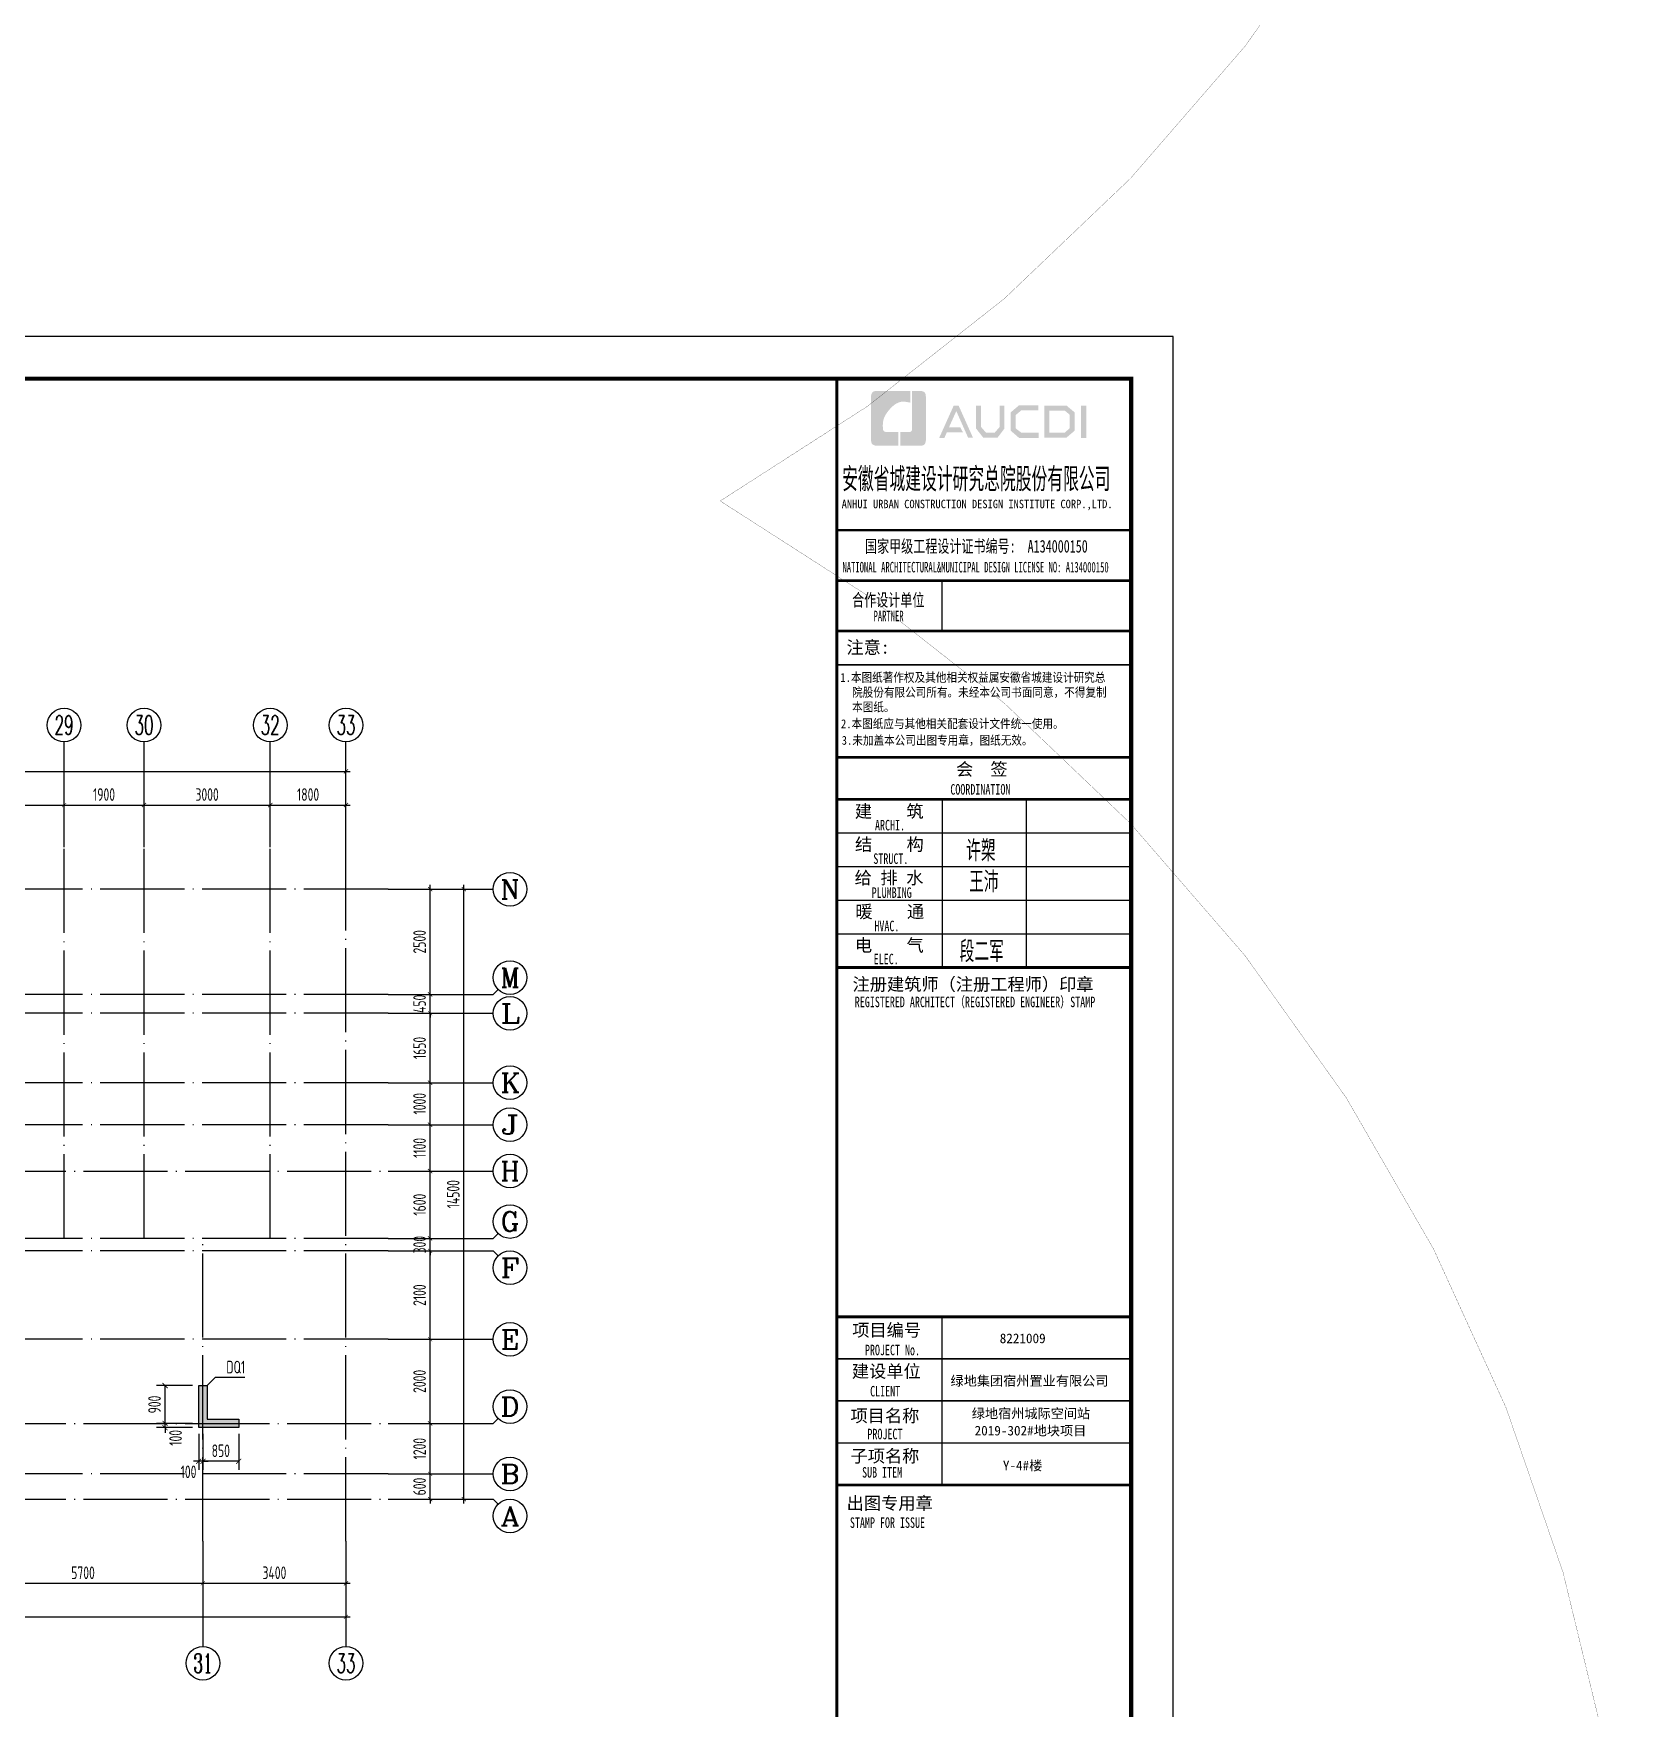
# Model space of a CAD drawing. Extents: x 826826 to 1642106, y -156213 to 399140.
# Drawn here: x 1213973 to 1252098, y 46564 to 86383 of the extents above; entities that cross this region are included whole.
import ezdxf
from ezdxf.enums import TextEntityAlignment as Align

# ---------------------------------------------------------------- set-up
doc = ezdxf.new("R2010")
doc.units = 0
doc.header["$LTSCALE"] = 1000
doc.linetypes.add('DOTE', pattern=[2.42, 2, -0.2, 0.02, -0.2])
doc.layers.get('0').update_dxf_attribs({"linetype": 'CONTINUOUS'})
doc.layers.get('DEFPOINTS').update_dxf_attribs({"linetype": 'CONTINUOUS'})
for name, color, linetype in [('-TK', 7, 'CONTINUOUS'), ('A-AXIS', 1, 'CONTINUOUS'), ('A-DOTE', 10, 'DOTE'), ('AXIS_TEXT', 4, 'CONTINUOUS'), ('PUB_TITLE', 4, 'CONTINUOUS'), ('S-Q墙实线', 6, 'CONTINUOUS'), ('S-Q墙标注', 3, 'CONTINUOUS'), ('S-X详图填充', 252, 'CONTINUOUS'), ('S-X详图实线', 4, 'CONTINUOUS'), ('S-Y一般标注', 3, 'CONTINUOUS'), ('S-Z柱编号', 6, 'CONTINUOUS'), ('图签文字', 4, 'CONTINUOUS'), ('审核', 1, 'CONTINUOUS')]:
    doc.layers.add(name, color=color, linetype=linetype)
doc.layers.add('图框', color=9, linetype='CONTINUOUS', lineweight=18)
doc.layers.add('图签', color=147, linetype='CONTINUOUS', lineweight=18)
doc.styles.add('_TCH_AXIS', font='COMPLEX', dxfattribs={"bigfont": 'GBCBIG'})
doc.styles.add('COMPLEX', font='COMPLEX')
doc.styles.add('HT', font='simhei.ttf')
doc.styles.add('TSSD_DIMENSION', font='Tssdeng.shx', dxfattribs={"width": 0.7, "bigfont": 'tssdchn.shx'})
doc.styles.add('TSSD_REIN', font='tssdeng.shx', dxfattribs={"width": 0.7, "height": 300, "bigfont": 'tssdchn.shx'})
doc.styles.add('宋体', font='', dxfattribs={"height": 50})
doc.styles.add('建筑图签-1', font='simhei.ttf', dxfattribs={"width": 0.7})
doc.styles.add('建筑图签-2', font='TXT.shx', dxfattribs={"width": 0.5, "bigfont": 'HZTXT.shx'})
doc.styles.add('结构文字', font='zstxt.shx', dxfattribs={"width": 0.7, "bigfont": 'zshz.shx'})
doc.styles.get('宋体').set_extended_font_data('SimSun')
doc.dimstyles.new('STRUCK', dxfattribs={"dimtxt": 400, "dimasz": 121, "dimexe": 200, "dimexo": 150, "dimgap": 115, "dimtad": 1, "dimdec": 0, "dimdsep": 46, "dimtxsty": '结构文字', "dimblk": 'ARCHTICK', "dimcen": 400, "dimclrd": 3, "dimclre": 3, "dimclrt": 7, "dimadec": 0, "dimazin": 0, "dimtfac": 1, "dimtdec": 0, "dimtix": 1, "dimtmove": 2, "dimatfit": 3, "dimldrblk": '_DIMX', "dimfxl": 0, "dimtolj": 1, "dimtzin": 0, "dimarcsym": 0})
doc.dimstyles.new('TSSD_100_100$0', dxfattribs={"dimtxt": 300, "dimasz": 80, "dimexe": 100, "dimexo": 250, "dimgap": 100, "dimtad": 1, "dimdec": 0, "dimzin": 0, "dimdsep": 46, "dimtxsty": 'TSSD_DIMENSION', "dimblk": 'ARCHTICK', "dimcen": 0, "dimdle": 100, "dimclrd": 3, "dimclre": 3, "dimclrt": 7, "dimadec": 0, "dimazin": 0, "dimtfac": 1, "dimtdec": 0, "dimtix": 1, "dimtmove": 2, "dimatfit": 3, "dimldrblk": 'ARCHTICK', "dimfxl": 0, "dimtolj": 1, "dimtzin": 0, "dimarcsym": 0})

# ---------------------------------------------------------------- blocks, each defined once
blk = doc.blocks.new('_ArchTick')
at = {"color": 0, "linetype": 'ByBlock', "const_width": 0.15}
blk.add_lwpolyline([(-0.5, -0.5), (0.5, 0.5)], dxfattribs=at)
blk = doc.blocks.new('*D859')
at = {"layer": 'DEFPOINTS', "color": 0}
for p in [(53100, 20800), (51300, 19800), (53100, 19800)]:
    blk.add_point(p, dxfattribs=at)
at = {"layer": 'S-Y一般标注', "color": 0, "lineweight": -2}
for p, q in [((51200, 20800), (53200, 20800)), ((51300, 20050), (51300, 20900)), ((53100, 20050), (53100, 20900))]:
    blk.add_line(p, q, dxfattribs=at)
at = {"layer": 'S-Y一般标注', "color": 0, "lineweight": -2, "xscale": 100, "yscale": 100, "zscale": 100, "rotation": 180}
blk.add_blockref('_ArchTick', (51300, 20800), dxfattribs=at)
at = {"layer": 'S-Y一般标注', "color": 0, "lineweight": -2, "xscale": 100, "yscale": 100, "zscale": 100}
blk.add_blockref('_ArchTick', (53100, 20800), dxfattribs=at)
at = {"layer": 'S-Y一般标注', "color": 7, "insert": (52200, 21050), "char_height": 300, "attachment_point": 5, "style": 'TSSD_DIMENSION'}
blk.add_mtext('\\A1;1800', dxfattribs=at)
blk = doc.blocks.new('*D860')
at = {"layer": 'DEFPOINTS', "color": 0}
for p in [(51300, 20800), (48300, 19800), (51300, 19800)]:
    blk.add_point(p, dxfattribs=at)
at = {"layer": 'S-Y一般标注', "color": 0, "lineweight": -2}
for p, q in [((48200, 20800), (51400, 20800)), ((48300, 20050), (48300, 20900)), ((51300, 20050), (51300, 20900))]:
    blk.add_line(p, q, dxfattribs=at)
at = {"layer": 'S-Y一般标注', "color": 0, "lineweight": -2, "xscale": 100, "yscale": 100, "zscale": 100, "rotation": 180}
blk.add_blockref('_ArchTick', (48300, 20800), dxfattribs=at)
at = {"layer": 'S-Y一般标注', "color": 0, "lineweight": -2, "xscale": 100, "yscale": 100, "zscale": 100}
blk.add_blockref('_ArchTick', (51300, 20800), dxfattribs=at)
at = {"layer": 'S-Y一般标注', "color": 7, "insert": (49800, 21050), "char_height": 300, "attachment_point": 5, "style": 'TSSD_DIMENSION'}
blk.add_mtext('\\A1;3000', dxfattribs=at)
blk = doc.blocks.new('*D861')
at = {"layer": 'DEFPOINTS', "color": 0}
for p in [(48300, 20800), (46400, 19800), (48300, 19800)]:
    blk.add_point(p, dxfattribs=at)
at = {"layer": 'S-Y一般标注', "color": 0, "lineweight": -2}
for p, q in [((46300, 20800), (48400, 20800)), ((46400, 20050), (46400, 20900)), ((48300, 20050), (48300, 20900))]:
    blk.add_line(p, q, dxfattribs=at)
at = {"layer": 'S-Y一般标注', "color": 0, "lineweight": -2, "xscale": 100, "yscale": 100, "zscale": 100, "rotation": 180}
blk.add_blockref('_ArchTick', (46400, 20800), dxfattribs=at)
at = {"layer": 'S-Y一般标注', "color": 0, "lineweight": -2, "xscale": 100, "yscale": 100, "zscale": 100}
blk.add_blockref('_ArchTick', (48300, 20800), dxfattribs=at)
at = {"layer": 'S-Y一般标注', "color": 7, "insert": (47350, 21050), "char_height": 300, "attachment_point": 5, "style": 'TSSD_DIMENSION'}
blk.add_mtext('\\A1;1900', dxfattribs=at)
blk = doc.blocks.new('*D862')
at = {"layer": 'DEFPOINTS', "color": 0}
for p in [(46400, 20800), (44000, 19800), (46400, 19800)]:
    blk.add_point(p, dxfattribs=at)
at = {"layer": 'S-Y一般标注', "color": 0, "lineweight": -2}
for p, q in [((43900, 20800), (46500, 20800)), ((44000, 20050), (44000, 20900)), ((46400, 20050), (46400, 20900))]:
    blk.add_line(p, q, dxfattribs=at)
at = {"layer": 'S-Y一般标注', "color": 0, "lineweight": -2, "xscale": 100, "yscale": 100, "zscale": 100, "rotation": 180}
blk.add_blockref('_ArchTick', (44000, 20800), dxfattribs=at)
at = {"layer": 'S-Y一般标注', "color": 0, "lineweight": -2, "xscale": 100, "yscale": 100, "zscale": 100}
blk.add_blockref('_ArchTick', (46400, 20800), dxfattribs=at)
at = {"layer": 'S-Y一般标注', "color": 7, "insert": (45200, 21050), "char_height": 300, "attachment_point": 5, "style": 'TSSD_DIMENSION'}
blk.add_mtext('\\A1;2400', dxfattribs=at)
blk = doc.blocks.new('*D870')
at = {"layer": 'DEFPOINTS', "color": 0}
for p in [(49700.000008, 3300.000008), (53100.000008, 3300.000008), (53100.000008, 2300.000008)]:
    blk.add_point(p, dxfattribs=at)
at = {"layer": 'S-Y一般标注', "color": 0, "lineweight": -2}
for p, q in [((49700.000008, 3050.000008), (49700.000008, 2200.000008)), ((53100.000008, 3050.000008), (53100.000008, 2200.000008)), ((49600.000008, 2300.000008), (53200.000008, 2300.000008))]:
    blk.add_line(p, q, dxfattribs=at)
at = {"layer": 'S-Y一般标注', "color": 0, "lineweight": -2, "xscale": 100, "yscale": 100, "zscale": 100, "rotation": 180}
blk.add_blockref('_ArchTick', (49700.000008, 2300.000008), dxfattribs=at)
at = {"layer": 'S-Y一般标注', "color": 0, "lineweight": -2, "xscale": 100, "yscale": 100, "zscale": 100}
blk.add_blockref('_ArchTick', (53100.000008, 2300.000008), dxfattribs=at)
at = {"layer": 'S-Y一般标注', "color": 7, "insert": (51400.000008, 2550.000008), "char_height": 300, "attachment_point": 5, "style": 'TSSD_DIMENSION'}
blk.add_mtext('\\A1;3400', dxfattribs=at)
blk = doc.blocks.new('*D871')
at = {"layer": 'DEFPOINTS', "color": 0}
for p in [(44000, 3300), (49700, 3300), (49700, 2300)]:
    blk.add_point(p, dxfattribs=at)
at = {"layer": 'S-Y一般标注', "color": 0, "lineweight": -2}
for p, q in [((44000, 3050), (44000, 2200)), ((49700, 3050), (49700, 2200)), ((43900, 2300), (49800, 2300))]:
    blk.add_line(p, q, dxfattribs=at)
at = {"layer": 'S-Y一般标注', "color": 0, "lineweight": -2, "xscale": 100, "yscale": 100, "zscale": 100, "rotation": 180}
blk.add_blockref('_ArchTick', (44000, 2300), dxfattribs=at)
at = {"layer": 'S-Y一般标注', "color": 0, "lineweight": -2, "xscale": 100, "yscale": 100, "zscale": 100}
blk.add_blockref('_ArchTick', (49700, 2300), dxfattribs=at)
at = {"layer": 'S-Y一般标注', "color": 7, "insert": (46850, 2550), "char_height": 300, "attachment_point": 5, "style": 'TSSD_DIMENSION'}
blk.add_mtext('\\A1;5700', dxfattribs=at)
blk = doc.blocks.new('*D876')
at = {"layer": 'DEFPOINTS', "color": 0}
for p in [(54100.000008, 4900.000008), (55100.000008, 4900.000008), (54100.000008, 4300.000008)]:
    blk.add_point(p, dxfattribs=at)
at = {"layer": 'S-Y一般标注', "color": 0, "lineweight": -2}
for p, q in [((54350.000008, 4900.000008), (55200.000008, 4900.000008)), ((55100.000008, 4900.000008), (55100.000008, 5000.000008)), ((55100.000008, 4300.000008), (55100.000008, 4900.000008)), ((54350.000008, 4300.000008), (55200.000008, 4300.000008)), ((55100.000008, 4300.000008), (55100.000008, 4200.000008))]:
    blk.add_line(p, q, dxfattribs=at)
at = {"layer": 'S-Y一般标注', "color": 0, "lineweight": -2, "xscale": 100, "yscale": 100, "zscale": 100}
for p, rotation in [((55100.000008, 4900.000008), 270), ((55100.000008, 4300.000008), 90)]:
    blk.add_blockref('_ArchTick', p, dxfattribs=dict(at, rotation=rotation))
at = {"layer": 'S-Y一般标注', "color": 7, "insert": (54850.000008, 4600.000008), "char_height": 300, "attachment_point": 5, "rotation": 90, "style": 'TSSD_DIMENSION'}
blk.add_mtext('\\A1;600', dxfattribs=at)
blk = doc.blocks.new('*D877')
at = {"layer": 'DEFPOINTS', "color": 0}
for p in [(54100.000008, 6100.000008), (55100.000008, 6100.000008), (54100.000008, 4900.000008)]:
    blk.add_point(p, dxfattribs=at)
at = {"layer": 'S-Y一般标注', "color": 0, "lineweight": -2}
for p, q in [((54350.000008, 6100.000008), (55200.000008, 6100.000008)), ((55100.000008, 4800.000008), (55100.000008, 6200.000008)), ((54350.000008, 4900.000008), (55200.000008, 4900.000008))]:
    blk.add_line(p, q, dxfattribs=at)
at = {"layer": 'S-Y一般标注', "color": 0, "lineweight": -2, "xscale": 100, "yscale": 100, "zscale": 100}
for p, rotation in [((55100.000008, 6100.000008), 90), ((55100.000008, 4900.000008), 270)]:
    blk.add_blockref('_ArchTick', p, dxfattribs=dict(at, rotation=rotation))
at = {"layer": 'S-Y一般标注', "color": 7, "insert": (54850.000008, 5500.000008), "char_height": 300, "attachment_point": 5, "rotation": 90, "style": 'TSSD_DIMENSION'}
blk.add_mtext('\\A1;1200', dxfattribs=at)
blk = doc.blocks.new('*D878')
at = {"layer": 'DEFPOINTS', "color": 0}
for p in [(54100, 8100), (55100, 8100), (54100, 6100)]:
    blk.add_point(p, dxfattribs=at)
at = {"layer": 'S-Y一般标注', "color": 0, "lineweight": -2}
for p, q in [((54350, 8100), (55200, 8100)), ((55100, 6000), (55100, 8200)), ((54350, 6100), (55200, 6100))]:
    blk.add_line(p, q, dxfattribs=at)
at = {"layer": 'S-Y一般标注', "color": 0, "lineweight": -2, "xscale": 100, "yscale": 100, "zscale": 100}
for p, rotation in [((55100, 8100), 90), ((55100, 6100), 270)]:
    blk.add_blockref('_ArchTick', p, dxfattribs=dict(at, rotation=rotation))
at = {"layer": 'S-Y一般标注', "color": 7, "insert": (54850, 7100), "char_height": 300, "attachment_point": 5, "rotation": 90, "style": 'TSSD_DIMENSION'}
blk.add_mtext('\\A1;2000', dxfattribs=at)
blk = doc.blocks.new('*D879')
at = {"layer": 'DEFPOINTS', "color": 0}
for p in [(54100, 10200), (55100, 10200), (54100, 8100)]:
    blk.add_point(p, dxfattribs=at)
at = {"layer": 'S-Y一般标注', "color": 0, "lineweight": -2}
for p, q in [((54350, 10200), (55200, 10200)), ((55100, 8000), (55100, 10300)), ((54350, 8100), (55200, 8100))]:
    blk.add_line(p, q, dxfattribs=at)
at = {"layer": 'S-Y一般标注', "color": 0, "lineweight": -2, "xscale": 100, "yscale": 100, "zscale": 100}
for p, rotation in [((55100, 10200), 90), ((55100, 8100), 270)]:
    blk.add_blockref('_ArchTick', p, dxfattribs=dict(at, rotation=rotation))
at = {"layer": 'S-Y一般标注', "color": 7, "insert": (54850, 9150), "char_height": 300, "attachment_point": 5, "rotation": 90, "style": 'TSSD_DIMENSION'}
blk.add_mtext('\\A1;2100', dxfattribs=at)
blk = doc.blocks.new('*D880')
at = {"layer": 'DEFPOINTS', "color": 0}
for p in [(54100, 10500), (55100, 10500), (54100, 10200)]:
    blk.add_point(p, dxfattribs=at)
at = {"layer": 'S-Y一般标注', "color": 0, "lineweight": -2}
for p, q in [((54350, 10500), (55200, 10500)), ((55100, 10500), (55100, 10600)), ((55100, 10200), (55100, 10500)), ((54350, 10200), (55200, 10200)), ((55100, 10200), (55100, 10100))]:
    blk.add_line(p, q, dxfattribs=at)
at = {"layer": 'S-Y一般标注', "color": 0, "lineweight": -2, "xscale": 100, "yscale": 100, "zscale": 100}
for p, rotation in [((55100, 10500), 270), ((55100, 10200), 90)]:
    blk.add_blockref('_ArchTick', p, dxfattribs=dict(at, rotation=rotation))
at = {"layer": 'S-Y一般标注', "color": 7, "insert": (54850, 10350), "char_height": 300, "attachment_point": 5, "rotation": 90, "style": 'TSSD_DIMENSION'}
blk.add_mtext('\\A1;300', dxfattribs=at)
blk = doc.blocks.new('*D881')
at = {"layer": 'DEFPOINTS', "color": 0}
for p in [(54100, 12100), (55100, 12100), (54100, 10500)]:
    blk.add_point(p, dxfattribs=at)
at = {"layer": 'S-Y一般标注', "color": 0, "lineweight": -2}
for p, q in [((54350, 12100), (55200, 12100)), ((55100, 10400), (55100, 12200)), ((54350, 10500), (55200, 10500))]:
    blk.add_line(p, q, dxfattribs=at)
at = {"layer": 'S-Y一般标注', "color": 0, "lineweight": -2, "xscale": 100, "yscale": 100, "zscale": 100}
for p, rotation in [((55100, 12100), 90), ((55100, 10500), 270)]:
    blk.add_blockref('_ArchTick', p, dxfattribs=dict(at, rotation=rotation))
at = {"layer": 'S-Y一般标注', "color": 7, "insert": (54850, 11300), "char_height": 300, "attachment_point": 5, "rotation": 90, "style": 'TSSD_DIMENSION'}
blk.add_mtext('\\A1;1600', dxfattribs=at)
blk = doc.blocks.new('*D882')
at = {"layer": 'DEFPOINTS', "color": 0}
for p in [(54100, 13200), (55100, 13200), (54100, 12100)]:
    blk.add_point(p, dxfattribs=at)
at = {"layer": 'S-Y一般标注', "color": 0, "lineweight": -2}
for p, q in [((54350, 13200), (55200, 13200)), ((55100, 12000), (55100, 13300)), ((54350, 12100), (55200, 12100))]:
    blk.add_line(p, q, dxfattribs=at)
at = {"layer": 'S-Y一般标注', "color": 0, "lineweight": -2, "xscale": 100, "yscale": 100, "zscale": 100}
for p, rotation in [((55100, 13200), 90), ((55100, 12100), 270)]:
    blk.add_blockref('_ArchTick', p, dxfattribs=dict(at, rotation=rotation))
at = {"layer": 'S-Y一般标注', "color": 7, "insert": (54850, 12650), "char_height": 300, "attachment_point": 5, "rotation": 90, "style": 'TSSD_DIMENSION'}
blk.add_mtext('\\A1;1100', dxfattribs=at)
blk = doc.blocks.new('*D883')
at = {"layer": 'DEFPOINTS', "color": 0}
for p in [(54100, 14200), (55100, 14200), (54100, 13200)]:
    blk.add_point(p, dxfattribs=at)
at = {"layer": 'S-Y一般标注', "color": 0, "lineweight": -2}
for p, q in [((54350, 14200), (55200, 14200)), ((55100, 13100), (55100, 14300)), ((54350, 13200), (55200, 13200))]:
    blk.add_line(p, q, dxfattribs=at)
at = {"layer": 'S-Y一般标注', "color": 0, "lineweight": -2, "xscale": 100, "yscale": 100, "zscale": 100}
for p, rotation in [((55100, 14200), 90), ((55100, 13200), 270)]:
    blk.add_blockref('_ArchTick', p, dxfattribs=dict(at, rotation=rotation))
at = {"layer": 'S-Y一般标注', "color": 7, "insert": (54850, 13700), "char_height": 300, "attachment_point": 5, "rotation": 90, "style": 'TSSD_DIMENSION'}
blk.add_mtext('\\A1;1000', dxfattribs=at)
blk = doc.blocks.new('*D884')
at = {"layer": 'DEFPOINTS', "color": 0}
for p in [(54100, 15850), (55100, 15850), (54100, 14200)]:
    blk.add_point(p, dxfattribs=at)
at = {"layer": 'S-Y一般标注', "color": 0, "lineweight": -2}
for p, q in [((55100, 14100), (55100, 15950)), ((54350, 15850), (55200, 15850)), ((54350, 14200), (55200, 14200))]:
    blk.add_line(p, q, dxfattribs=at)
at = {"layer": 'S-Y一般标注', "color": 0, "lineweight": -2, "xscale": 100, "yscale": 100, "zscale": 100}
for p, rotation in [((55100, 15850), 90), ((55100, 14200), 270)]:
    blk.add_blockref('_ArchTick', p, dxfattribs=dict(at, rotation=rotation))
at = {"layer": 'S-Y一般标注', "color": 7, "insert": (54850, 15025), "char_height": 300, "attachment_point": 5, "rotation": 90, "style": 'TSSD_DIMENSION'}
blk.add_mtext('\\A1;1650', dxfattribs=at)
blk = doc.blocks.new('*D885')
at = {"layer": 'DEFPOINTS', "color": 0}
for p in [(54100, 16300), (55100, 16300), (54100, 15850)]:
    blk.add_point(p, dxfattribs=at)
at = {"layer": 'S-Y一般标注', "color": 0, "lineweight": -2}
for p, q in [((55100, 16300), (55100, 16400)), ((54350, 16300), (55200, 16300)), ((55100, 15850), (55100, 16300)), ((54350, 15850), (55200, 15850)), ((55100, 15850), (55100, 15750))]:
    blk.add_line(p, q, dxfattribs=at)
at = {"layer": 'S-Y一般标注', "color": 0, "lineweight": -2, "xscale": 100, "yscale": 100, "zscale": 100}
for p, rotation in [((55100, 16300), 270), ((55100, 15850), 90)]:
    blk.add_blockref('_ArchTick', p, dxfattribs=dict(at, rotation=rotation))
at = {"layer": 'S-Y一般标注', "color": 7, "insert": (54850, 16075), "char_height": 300, "attachment_point": 5, "rotation": 90, "style": 'TSSD_DIMENSION'}
blk.add_mtext('\\A1;450', dxfattribs=at)
blk = doc.blocks.new('*D886')
at = {"layer": 'DEFPOINTS', "color": 0}
for p in [(54100, 18800), (55100, 18800), (54100, 16300)]:
    blk.add_point(p, dxfattribs=at)
at = {"layer": 'S-Y一般标注', "color": 0, "lineweight": -2}
for p, q in [((54350, 18800), (55200, 18800)), ((55100, 16200), (55100, 18900)), ((54350, 16300), (55200, 16300))]:
    blk.add_line(p, q, dxfattribs=at)
at = {"layer": 'S-Y一般标注', "color": 0, "lineweight": -2, "xscale": 100, "yscale": 100, "zscale": 100}
for p, rotation in [((55100, 18800), 90), ((55100, 16300), 270)]:
    blk.add_blockref('_ArchTick', p, dxfattribs=dict(at, rotation=rotation))
at = {"layer": 'S-Y一般标注', "color": 7, "insert": (54850, 17550), "char_height": 300, "attachment_point": 5, "rotation": 90, "style": 'TSSD_DIMENSION'}
blk.add_mtext('\\A1;2500', dxfattribs=at)
blk = doc.blocks.new('*D887')
at = {"layer": 'DEFPOINTS', "color": 0}
for p in [(54100, 18800), (55900, 18800), (54100, 4300)]:
    blk.add_point(p, dxfattribs=at)
at = {"layer": 'S-Y一般标注', "color": 0, "lineweight": -2}
for p, q in [((54350, 18800), (56000, 18800)), ((55900, 4200), (55900, 18900)), ((54350, 4300), (56000, 4300))]:
    blk.add_line(p, q, dxfattribs=at)
at = {"layer": 'S-Y一般标注', "color": 0, "lineweight": -2, "xscale": 100, "yscale": 100, "zscale": 100}
for p, rotation in [((55900, 18800), 90), ((55900, 4300), 270)]:
    blk.add_blockref('_ArchTick', p, dxfattribs=dict(at, rotation=rotation))
at = {"layer": 'S-Y一般标注', "color": 7, "insert": (55650, 11550), "char_height": 300, "attachment_point": 5, "rotation": 90, "style": 'TSSD_DIMENSION'}
blk.add_mtext('\\A1;14500', dxfattribs=at)
blk = doc.blocks.new('*D911')
at = {"layer": 'DEFPOINTS', "color": 0}
for p in [(53100, 21600), (4300, 19800), (53100, 19800)]:
    blk.add_point(p, dxfattribs=at)
at = {"layer": 'S-Y一般标注', "color": 0, "lineweight": -2}
for p, q in [((4200, 21600), (53200, 21600)), ((4300, 20050), (4300, 21700)), ((53100, 20050), (53100, 21700))]:
    blk.add_line(p, q, dxfattribs=at)
at = {"layer": 'S-Y一般标注', "color": 0, "lineweight": -2, "xscale": 100, "yscale": 100, "zscale": 100, "rotation": 180}
blk.add_blockref('_ArchTick', (4300, 21600), dxfattribs=at)
at = {"layer": 'S-Y一般标注', "color": 0, "lineweight": -2, "xscale": 100, "yscale": 100, "zscale": 100}
blk.add_blockref('_ArchTick', (53100, 21600), dxfattribs=at)
at = {"layer": 'S-Y一般标注', "color": 7, "insert": (28700, 21850), "char_height": 300, "attachment_point": 5, "style": 'TSSD_DIMENSION'}
blk.add_mtext('\\A1;48800', dxfattribs=at)
blk = doc.blocks.new('*D918')
at = {"layer": 'DEFPOINTS', "color": 0}
for p in [(4300.000008, 3300.000008), (53100.000008, 3300.000008), (53100.000008, 1500.000008)]:
    blk.add_point(p, dxfattribs=at)
at = {"layer": 'S-Y一般标注', "color": 0, "lineweight": -2}
for p, q in [((4300.000008, 3050.000008), (4300.000008, 1400.000008)), ((53100.000008, 3050.000008), (53100.000008, 1400.000008)), ((4200.000008, 1500.000008), (53200.000008, 1500.000008))]:
    blk.add_line(p, q, dxfattribs=at)
at = {"layer": 'S-Y一般标注', "color": 0, "lineweight": -2, "xscale": 100, "yscale": 100, "zscale": 100, "rotation": 180}
blk.add_blockref('_ArchTick', (4300.000008, 1500.000008), dxfattribs=at)
at = {"layer": 'S-Y一般标注', "color": 0, "lineweight": -2, "xscale": 100, "yscale": 100, "zscale": 100}
blk.add_blockref('_ArchTick', (53100.000008, 1500.000008), dxfattribs=at)
at = {"layer": 'S-Y一般标注', "color": 7, "insert": (28700.000008, 1750.000008), "char_height": 300, "attachment_point": 5, "style": 'TSSD_DIMENSION'}
blk.add_mtext('\\A1;48800', dxfattribs=at)
blk = doc.blocks.new('_AXISO')
blk.add_circle((0, 0), 0.5)
at = {"layer": 'AXIS_TEXT', "style": 'COMPLEX', "width": 1.041667}
blk.add_attdef('A', text='', height=0.56, dxfattribs=at).set_placement((-0.25, -0.28), (0.25, -0.28), align=Align.FIT)
blk = doc.blocks.new('*D761')
at = {"layer": 'DEFPOINTS', "color": 0}
for p in [(1217100, 53341), (1217900, 53341), (1217900, 53241)]:
    blk.add_point(p, dxfattribs=at)
at = {"layer": 'S-Q墙标注', "color": 3, "lineweight": -2}
for p, q in [((1217100, 53341), (1217100, 53462)), ((1217750, 53341), (1216900, 53341)), ((1217750, 53241), (1216900, 53241)), ((1217100, 53241), (1217100, 53341)), ((1217100, 53241), (1217100, 53120))]:
    blk.add_line(p, q, dxfattribs=at)
at = {"layer": 'S-Q墙标注', "color": 3, "lineweight": -2, "xscale": 121, "yscale": 121, "zscale": 121}
for p, rotation in [((1217100, 53341), 270), ((1217100, 53241), 90)]:
    blk.add_blockref('_ArchTick', p, dxfattribs=dict(at, rotation=rotation))
at = {"layer": 'S-Q墙标注', "color": 7, "insert": (1217350, 52999), "char_height": 300, "attachment_point": 5, "rotation": 90, "style": 'TSSD_REIN'}
blk.add_mtext('\\A1;100', dxfattribs=at)
blk = doc.blocks.new('_DIMX')
blk.add_line((-150, 0), (150, 0))
at = {"const_width": 50}
blk.add_lwpolyline([(-70, -70), (70, 70)], dxfattribs=at)
blk = doc.blocks.new('*D762')
at = {"layer": 'DEFPOINTS', "color": 0}
for p in [(1217100, 54241), (1217900, 54241), (1217900, 53341)]:
    blk.add_point(p, dxfattribs=at)
at = {"layer": 'S-Q墙标注', "color": 3, "lineweight": -2}
for p, q in [((1217750, 54241), (1216900, 54241)), ((1217100, 53341), (1217100, 54241)), ((1217750, 53341), (1216900, 53341))]:
    blk.add_line(p, q, dxfattribs=at)
at = {"layer": 'S-Q墙标注', "color": 3, "lineweight": -2, "xscale": 121, "yscale": 121, "zscale": 121}
for p, rotation in [((1217100, 54241), 90), ((1217100, 53341), 270)]:
    blk.add_blockref('_ArchTick', p, dxfattribs=dict(at, rotation=rotation))
at = {"layer": 'S-Q墙标注', "color": 7, "insert": (1216850, 53791), "char_height": 300, "attachment_point": 5, "rotation": 90, "style": 'TSSD_REIN'}
blk.add_mtext('\\A1;900', dxfattribs=at)
blk = doc.blocks.new('*D763')
at = {"layer": 'DEFPOINTS', "color": 0}
for p in [(1218000, 53241), (1218850, 53241), (1218000, 52441)]:
    blk.add_point(p, dxfattribs=at)
at = {"layer": 'S-Q墙标注', "color": 3, "lineweight": -2}
for p, q in [((1218000, 53091), (1218000, 52241)), ((1218850, 53091), (1218850, 52241)), ((1218850, 52441), (1218000, 52441))]:
    blk.add_line(p, q, dxfattribs=at)
at = {"layer": 'S-Q墙标注', "color": 3, "lineweight": -2, "xscale": 121, "yscale": 121, "zscale": 121, "rotation": 180}
blk.add_blockref('_ArchTick', (1218000, 52441), dxfattribs=at)
at = {"layer": 'S-Q墙标注', "color": 3, "lineweight": -2, "xscale": 121, "yscale": 121, "zscale": 121}
blk.add_blockref('_ArchTick', (1218850, 52441), dxfattribs=at)
at = {"layer": 'S-Q墙标注', "color": 7, "insert": (1218425, 52691), "char_height": 300, "attachment_point": 5, "style": 'TSSD_REIN'}
blk.add_mtext('\\A1;850', dxfattribs=at)
blk = doc.blocks.new('*D764')
at = {"layer": 'DEFPOINTS', "color": 0}
for p in [(1217900, 53241), (1218000, 53241), (1217900, 52441)]:
    blk.add_point(p, dxfattribs=at)
at = {"layer": 'S-Q墙标注', "color": 3, "lineweight": -2}
for p, q in [((1217900, 53091), (1217900, 52241)), ((1218000, 53091), (1218000, 52241)), ((1217900, 52441), (1217779, 52441)), ((1218000, 52441), (1217900, 52441)), ((1218000, 52441), (1218121, 52441))]:
    blk.add_line(p, q, dxfattribs=at)
at = {"layer": 'S-Q墙标注', "color": 3, "lineweight": -2, "xscale": 121, "yscale": 121, "zscale": 121}
blk.add_blockref('_ArchTick', (1217900, 52441), dxfattribs=at)
at = {"layer": 'S-Q墙标注', "color": 3, "lineweight": -2, "xscale": 121, "yscale": 121, "zscale": 121, "rotation": 180}
blk.add_blockref('_ArchTick', (1218000, 52441), dxfattribs=at)
at = {"layer": 'S-Q墙标注', "color": 7, "insert": (1217658, 52191), "char_height": 300, "attachment_point": 5, "style": 'TSSD_REIN'}
blk.add_mtext('\\A1;100', dxfattribs=at)
blk = doc.blocks.new('院标1')
h = blk.add_hatch(color=150)
h.dxf.hatch_style = 1
edge = h.paths.add_edge_path()
edge.add_spline(control_points=[(116373, 648379), (116379, 648379), (116382, 648379), (116391, 648379), (116391, 648379), (116391, 648379), (116616, 648379), (116616, 648379), (116616, 648379), (116616, 648379), (116616, 648054), (116616, 648054), (116616, 648054), (116616, 648054), (116108, 648054), (116108, 648054), (116108, 648054), (116028, 648054), (115963, 648111), (115963, 648199), (115963, 648199), (115963, 648199), (115963, 649215), (115963, 649215), (115963, 649215), (115963, 649295), (116018, 649360), (116108, 649360), (116108, 649360), (116108, 649360), (116897, 649360), (116897, 649360), (116897, 649360), (116897, 649360), (116897, 649080), (116897, 649080), (116897, 649080), (116897, 649080), (116566, 649140), (116356, 648859), (116356, 648859), (116245, 648719), (116240, 648545), (116247, 648466), (116247, 648466), (116254, 648386), (116247, 648466), (116247, 648466), (116247, 648466), (116247, 648466), (116258, 648374), (116373, 648379)], knot_values=[0, 0, 0, 0, 0.071429, 0.071429, 0.071429, 0.107143, 0.142857, 0.142857, 0.142857, 0.178571, 0.214286, 0.214286, 0.214286, 0.25, 0.285714, 0.285714, 0.285714, 0.321429, 0.357143, 0.357143, 0.357143, 0.392857, 0.428571, 0.428571, 0.428571, 0.464286, 0.5, 0.5, 0.5, 0.535714, 0.571429, 0.571429, 0.571429, 0.607143, 0.642857, 0.642857, 0.642857, 0.678571, 0.714286, 0.714286, 0.714286, 0.75, 0.785714, 0.785714, 0.785714, 0.821429, 0.857143, 0.857143, 0.857143, 0.928571, 1, 1, 1, 1], degree=3, periodic=0)
h = blk.add_hatch(color=150)
h.dxf.hatch_style = 1
edge = h.paths.add_edge_path()
edge.add_spline(control_points=[(117268, 649215), (117268, 649215), (117268, 648199), (117268, 648199), (117268, 648199), (117268, 648114), (117212, 648054), (117123, 648054), (117123, 648054), (117123, 648054), (116663, 648054), (116663, 648054), (116663, 648054), (116663, 648054), (116663, 648379), (116663, 648379), (116663, 648379), (116663, 648379), (116865, 648379), (116865, 648379), (116865, 648379), (116907, 648379), (116941, 648413), (116941, 648455), (116941, 648455), (116941, 648455), (116941, 649360), (116941, 649360), (116941, 649360), (116941, 649360), (117123, 649360), (117123, 649360), (117123, 649360), (117204, 649360), (117268, 649306), (117268, 649215)], knot_values=[0, 0, 0, 0, 0.1, 0.1, 0.1, 0.15, 0.2, 0.2, 0.2, 0.25, 0.3, 0.3, 0.3, 0.35, 0.4, 0.4, 0.4, 0.45, 0.5, 0.5, 0.5, 0.55, 0.6, 0.6, 0.6, 0.65, 0.7, 0.7, 0.7, 0.75, 0.8, 0.8, 0.8, 0.9, 1, 1, 1, 1], degree=3, periodic=0)
blk = doc.blocks.new('A1')
at = {"layer": 'PUB_TITLE'}
h = blk.add_hatch(color=147, dxfattribs=at)
h.paths.add_polyline_path([(81908, 57758), (82034, 57758), (82034, 56988), (81908, 56988)])
h.paths.add_polyline_path([(81156, 57642), (81156, 57116), (81516, 57116), (81640, 57223), (81640, 57541), (81520, 57642)], flags=16)
h.paths.add_polyline_path([(81038, 57760), (81038, 56998), (81560, 56998), (81759, 57168), (81759, 57596), (81563, 57760)])
h.paths.add_polyline_path([(80895, 57764), (80895, 57648), (80488, 57648), (80355, 57537), (80355, 57218), (80488, 57115), (80897, 57115), (80897, 56993), (80433, 56993), (80231, 57168), (80231, 57596), (80429, 57764)])
h.paths.add_polyline_path([(79412, 57762), (79532, 57762), (79532, 57251), (79646, 57120), (79857, 57120), (79971, 57251), (79971, 57762), (80085, 57762), (80085, 57214), (79921, 56997), (79583, 56997), (79412, 57216)])
h.paths.add_polyline_path([(78880, 57760), (78997, 57760), (79339, 56996), (79223, 56996), (78942, 57630), (78767, 57242), (79038, 57242), (79099, 57127), (78718, 57127), (78659, 56994), (78536, 56994)])
blk.add_lwpolyline([(0, 59400), (0, 0), (84100, 0), (84100, 59400)], close=True)
at = {"const_width": 100}
blk.add_lwpolyline([(2500, 58400), (2500, 1000), (83100, 1000), (83100, 58400)], close=True, dxfattribs=at)
at = {"layer": '图框'}
for p, q in [((76100, 54800), (83100, 54800)), ((76100, 54800), (83100, 54800)), ((76100, 53600), (83100, 53600))]:
    blk.add_line(p, q, dxfattribs=at)
for points, const_width in [([(76100, 1000), (76100, 58400)], 70), ([(76100, 54800), (83100, 54800)], 60), ([(76100, 53600), (83100, 53600)], 60), ([(76100, 53600), (83100, 53600)], 60), ([(78600, 53600), (78600, 52400)], 35), ([(76100, 52400), (83100, 52400)], 60), ([(76100, 52400), (83100, 52400)], 60), ([(76100, 51599), (83100, 51599)], 35), ([(76108, 49400), (83108, 49400)], 60), ([(76108, 48400), (83108, 48400)], 70), ([(76108, 48400), (83108, 48400)], 70), ([(78608, 48400), (78608, 44400)], 35), ([(80608, 48400), (80608, 44400)], 35), ([(76108, 47600), (83108, 47600)], 35), ([(76108, 46800), (83108, 46800)], 35), ([(76108, 46000), (83108, 46000)], 35), ([(76108, 45200), (83108, 45200)], 35), ([(76108, 44400), (83108, 44400)], 70), ([(76100, 36100), (83100, 36100)], 70), ([(76100, 36100), (83100, 36100)], 70), ([(78600, 32100), (78600, 36100)], 35), ([(76100, 35100), (83100, 35100)], 35), ([(76100, 34100), (83100, 34100)], 35), ([(76100, 33100), (83100, 33100)], 35), ([(83100, 32100), (76100, 32100)], 70)]:
    blk.add_lwpolyline(points, dxfattribs=dict(at, const_width=const_width))
blk.add_blockref('院标1', (-39049, -591249))
at = {"layer": 'PUB_TITLE', "style": 'HT', "width": 0.88}
for s, p in [('1.本图纸著作权及其他相关权益属安徽省城建设计研究总', (76186, 51193)), ('院股份有限公司所有。未经本公司书面同意，不得复制', (76465, 50839)), ('本图纸。', (76465, 50489)), (' 2.本图纸应与其他相关配套设计文件统一使用。 ', (76075, 50092)), ('3.未加盖本公司出图专用章，图纸无效。', (76218, 49698))]:
    blk.add_text(s, height=210, dxfattribs=at).set_placement(p)
at = {"layer": '图签', "color": 2, "style": '宋体'}
for s, height, p in [('8221009', 229.3, (79974, 35472)), ('绿地集团宿州置业有限公司', 229.34, (78805, 34462)), ('绿地宿州城际空间站', 229.3, (79310, 33688)), ('2019-302#地块项目', 229.34, (79377, 33279)), ('Y-4#楼', 229.3, (80049, 32448))]:
    blk.add_text(s, height=height, dxfattribs=at).set_placement(p)
at = {"layer": '图签文字', "color": 7, "style": '建筑图签-1'}
for s, height, width, p in [('安徽省城建设计研究总院股份有限公司', 500, 0.55, (76228, 55777)), ('国家甲级工程设计证书编号:  A134000150', 300, 0.7, (76772, 54267)), ('合作设计单位', 300, 0.7, (76465, 52990))]:
    blk.add_text(s, height=height, dxfattribs=dict(at, width=width)).set_placement(p)
at = {"layer": '图签文字', "linetype": 'Continuous', "style": '建筑图签-1', "width": 0.91}
blk.add_text('ANHUI URBAN CONSTRUCTION DESIGN INSTITUTE CORP.,LTD.', height=200, dxfattribs=at).set_placement((76218, 55322))
at = {"layer": '图签文字', "style": '建筑图签-1'}
for s, width, p in [('NATIONAL ARCHITECTURAL&MUNICIPAL DESIGN LICENSE NO: A134000150', 0.6, (76237, 53795)), ('PARTNER', 0.6, (76975, 52634)), ('COORDINATION', 0.7, (78800, 48513)), ('ARCHI.', 0.7, (77009, 47662)), ('STRUCT.', 0.7, (76970, 46865)), ('PLUMBING', 0.7, (76929, 46058)), ('HVAC.', 0.7, (76994, 45265)), ('ELEC.', 0.7, (76978, 44480)), ('REGISTERED ARCHITECT（REGISTERED ENGINEER）STAMP', 0.7, (76529, 43459)), ('PROJECT No.', 0.7, (76770, 35185, -1799)), ('CLIENT', 0.7, (76894, 34206)), ('PROJECT', 0.7, (76829, 33187)), ('SUB ITEM', 0.7, (76702, 32276)), ('STAMP FOR ISSUE', 0.7, (76413, 31081))]:
    blk.add_text(s, height=250, dxfattribs=dict(at, width=width)).set_placement(p)
at = {"layer": '图签文字', "color": 7, "style": '建筑图签-1'}
for s, p in [('注意:', (76331, 51863)), ('会  签', (78935, 48968)), ('建    筑', (76530, 47967)), ('结    构', (76534, 47179)), ('给 排 水', (76525, 46385)), ('暖    通', (76543, 45582)), ('电    气', (76533, 44782)), ('注册建筑师（注册工程师）印章', (76475, 43854)), ('项目编号', (76468, 35632)), ('建设单位', (76460, 34655)), ('项目名称', (76427, 33597)), ('子项名称', (76427, 32640)), ('出图专用章', (76336, 31518))]:
    blk.add_text(s, height=300, dxfattribs=at).set_placement(p)
at = {"layer": '图签文字', "color": 1, "style": '建筑图签-2', "width": 0.7}
for s, p in [('许槊', (79175, 46928)), ('王沛', (79246, 46187)), ('段二军', (79021, 44532))]:
    blk.add_text(s, height=500, dxfattribs=at).set_placement(p)
blk = doc.blocks.new('20210801.08533475')
at = {"layer": 'A-AXIS'}
for p, q in [((46400, 19800), (46400, 22300)), ((48300, 19800), (48300, 22300)), ((51300, 19800), (51300, 22300)), ((53100, 19800), (53100, 22300)), ((54100, 18800), (56600, 18800)), ((56717.2, 16417.2), (56600, 16300)), ((54100, 16300), (56600, 16300)), ((54100, 15850), (56600, 15850)), ((54100, 14200), (56600, 14200)), ((54100, 13200), (56600, 13200)), ((54100, 12100), (56600, 12100)), ((54100, 10500), (56600, 10500)), ((56717.2, 10617.2), (56600, 10500)), ((54100, 10200), (56600, 10200)), ((56717.2, 10082.8), (56600, 10200)), ((54100, 8100), (56600, 8100)), ((54100, 6100), (56600, 6100)), ((56717.2, 6217.2), (56600, 6100)), ((54100, 4900), (56600, 4900)), ((54100, 4300), (56600, 4300)), ((56717.2, 4182.8), (56600, 4300)), ((49700, 3300), (49700, 800)), ((53100, 3300), (53100, 800))]:
    blk.add_line(p, q, dxfattribs=at)
at = {"layer": 'A-DOTE'}
for p, q in [((46400, 10500), (46400, 19800)), ((48300, 10500), (48300, 19800)), ((51300, 10500), (51300, 19800)), ((53100, 3300), (53100, 19800)), ((54100, 18800), (3300, 18800)), ((54100, 16300), (3300, 16300)), ((54100, 15850), (3300, 15850)), ((54100, 14200), (3300, 14200)), ((54100, 13200), (3300, 13200)), ((3300, 12100), (54100, 12100)), ((54100, 10500), (3300, 10500)), ((49700, 3300), (49700, 10500)), ((54100, 10200), (3300, 10200)), ((54100, 8100), (3300, 8100)), ((3300, 6100), (54100, 6100)), ((54100, 4900), (3300, 4900)), ((3300, 4300), (54100, 4300))]:
    blk.add_line(p, q, dxfattribs=at)
at = {"layer": 'A-AXIS'}
ref = blk.add_blockref('_AXISO', (46400, 22700), dxfattribs=dict(at, xscale=800, yscale=800, zscale=800))
ref.add_attrib('A', '29', dxfattribs={"layer": 'AXIS_TEXT', "height": 452.55, "style": '_TCH_AXIS', "width": 0.617647}).set_placement((46173.7, 22473.7), (46626.3, 22473.7), align=Align.FIT)
ref = blk.add_blockref('_AXISO', (48300, 22700), dxfattribs=dict(at, xscale=800, yscale=800, zscale=800))
ref.add_attrib('A', '30', dxfattribs={"layer": 'AXIS_TEXT', "height": 452.55, "style": '_TCH_AXIS', "width": 0.636364}).set_placement((48073.7, 22473.7), (48526.3, 22473.7), align=Align.FIT)
ref = blk.add_blockref('_AXISO', (51300, 22700), dxfattribs=dict(at, xscale=800, yscale=800, zscale=800))
ref.add_attrib('A', '32', dxfattribs={"layer": 'AXIS_TEXT', "height": 452.55, "style": '_TCH_AXIS', "width": 0.636364}).set_placement((51073.7, 22473.7), (51526.3, 22473.7), align=Align.FIT)
ref = blk.add_blockref('_AXISO', (53100, 22700), dxfattribs=dict(at, xscale=800, yscale=800, zscale=800))
ref.add_attrib('A', '33', dxfattribs={"layer": 'AXIS_TEXT', "height": 452.55, "style": '_TCH_AXIS', "width": 0.636364}).set_placement((52873.7, 22473.7), (53326.3, 22473.7), align=Align.FIT)
ref = blk.add_blockref('_AXISO', (57000, 18800), dxfattribs=dict(at, xscale=800, yscale=800, zscale=800))
ref.add_attrib('A', 'N', dxfattribs={"layer": 'AXIS_TEXT', "height": 452.5, "style": '_TCH_AXIS', "width": 1.105263}).set_placement((56773.7, 18573.7), (57226.3, 18573.7), align=Align.FIT)
ref = blk.add_blockref('_AXISO', (57000, 16700), dxfattribs=dict(at, xscale=800, yscale=800, zscale=800))
ref.add_attrib('A', 'M', dxfattribs={"layer": 'AXIS_TEXT', "height": 452.5, "style": '_TCH_AXIS'}).set_placement((56773.7, 16473.7), (57226.3, 16473.7), align=Align.FIT)
ref = blk.add_blockref('_AXISO', (57000, 15850), dxfattribs=dict(at, xscale=800, yscale=800, zscale=800))
ref.add_attrib('A', 'L', dxfattribs={"layer": 'AXIS_TEXT', "height": 452.5, "style": '_TCH_AXIS', "width": 1.4}).set_placement((56773.7, 15623.7), (57226.3, 15623.7), align=Align.FIT)
ref = blk.add_blockref('_AXISO', (57000, 14200), dxfattribs=dict(at, xscale=800, yscale=800, zscale=800))
ref.add_attrib('A', 'K', dxfattribs={"layer": 'AXIS_TEXT', "height": 452.5, "style": '_TCH_AXIS', "width": 1.105263}).set_placement((56773.7, 13973.7), (57226.3, 13973.7), align=Align.FIT)
ref = blk.add_blockref('_AXISO', (57000, 13200), dxfattribs=dict(at, xscale=800, yscale=800, zscale=800))
ref.add_attrib('A', 'J', dxfattribs={"layer": 'AXIS_TEXT', "height": 452.5, "style": '_TCH_AXIS', "width": 1.909091}).set_placement((56773.7, 12973.7), (57226.3, 12973.7), align=Align.FIT)
ref = blk.add_blockref('_AXISO', (57000, 12100), dxfattribs=dict(at, xscale=800, yscale=800, zscale=800))
ref.add_attrib('A', 'H', dxfattribs={"layer": 'AXIS_TEXT', "height": 452.5, "style": '_TCH_AXIS', "width": 1.05}).set_placement((56773.7, 11873.7), (57226.3, 11873.7), align=Align.FIT)
ref = blk.add_blockref('_AXISO', (57000, 10900), dxfattribs=dict(at, xscale=800, yscale=800, zscale=800))
ref.add_attrib('A', 'G', dxfattribs={"layer": 'AXIS_TEXT', "height": 452.5, "style": '_TCH_AXIS', "width": 1.166667}).set_placement((56773.7, 10673.7), (57226.3, 10673.7), align=Align.FIT)
ref = blk.add_blockref('_AXISO', (57000, 9800), dxfattribs=dict(at, xscale=800, yscale=800, zscale=800))
ref.add_attrib('A', 'F', dxfattribs={"layer": 'AXIS_TEXT', "height": 452.5, "style": '_TCH_AXIS', "width": 1.3125}).set_placement((56773.7, 9573.7), (57226.3, 9573.7), align=Align.FIT)
ref = blk.add_blockref('_AXISO', (57000, 8100), dxfattribs=dict(at, xscale=800, yscale=800, zscale=800))
ref.add_attrib('A', 'E', dxfattribs={"layer": 'AXIS_TEXT', "height": 452.5, "style": '_TCH_AXIS', "width": 1.3125}).set_placement((56773.7, 7873.7), (57226.3, 7873.7), align=Align.FIT)
ref = blk.add_blockref('_AXISO', (57000, 6500), dxfattribs=dict(at, xscale=800, yscale=800, zscale=800))
ref.add_attrib('A', 'D', dxfattribs={"layer": 'AXIS_TEXT', "height": 452.5, "style": '_TCH_AXIS', "width": 1.235294}).set_placement((56773.7, 6273.7), (57226.3, 6273.7), align=Align.FIT)
ref = blk.add_blockref('_AXISO', (57000, 4900), dxfattribs=dict(at, xscale=800, yscale=800, zscale=800))
ref.add_attrib('A', 'B', dxfattribs={"layer": 'AXIS_TEXT', "height": 452.5, "style": '_TCH_AXIS', "width": 1.235294}).set_placement((56773.7, 4673.7), (57226.3, 4673.7), align=Align.FIT)
ref = blk.add_blockref('_AXISO', (57000, 3900), dxfattribs=dict(at, xscale=800, yscale=800, zscale=800))
ref.add_attrib('A', 'A', dxfattribs={"layer": 'AXIS_TEXT', "height": 452.5, "style": '_TCH_AXIS', "width": 1.166667}).set_placement((56773.7, 3673.7), (57226.3, 3673.7), align=Align.FIT)
ref = blk.add_blockref('_AXISO', (49700, 400), dxfattribs=dict(at, xscale=800, yscale=800, zscale=800))
ref.add_attrib('A', '31', dxfattribs={"layer": 'AXIS_TEXT', "height": 452.55, "style": '_TCH_AXIS', "width": 0.75}).set_placement((49473.7, 173.7), (49926.3, 173.7), align=Align.FIT)
ref = blk.add_blockref('_AXISO', (53100, 400), dxfattribs=dict(at, xscale=800, yscale=800, zscale=800))
ref.add_attrib('A', '33', dxfattribs={"layer": 'AXIS_TEXT', "height": 452.55, "style": '_TCH_AXIS', "width": 0.636364}).set_placement((52873.7, 173.7), (53326.3, 173.7), align=Align.FIT)
at = {"layer": 'S-Y一般标注'}
for p1, p2, distance, picture, middle in [((4300, 19800), (53100, 19800), 1800, '*D911', (28700, 21850)), ((44000, 19800), (46400, 19800), 1000, '*D862', (45200, 21050)), ((46400, 19800), (48300, 19800), 1000, '*D861', (47350, 21050)), ((48300, 19800), (51300, 19800), 1000, '*D860', (49800, 21050)), ((51300, 19800), (53100, 19800), 1000, '*D859', (52200, 21050)), ((54100, 16300), (54100, 18800), -1000, '*D886', (54850, 17550)), ((54100, 4300), (54100, 18800), -1800, '*D887', (55650, 11550)), ((54100, 15850), (54100, 16300), -1000, '*D885', (54850, 16075)), ((54100, 14200), (54100, 15850), -1000, '*D884', (54850, 15025)), ((54100, 13200), (54100, 14200), -1000, '*D883', (54850, 13700)), ((54100, 12100), (54100, 13200), -1000, '*D882', (54850, 12650)), ((54100, 10500), (54100, 12100), -1000, '*D881', (54850, 11300)), ((54100, 10200), (54100, 10500), -1000, '*D880', (54850, 10350)), ((54100, 8100), (54100, 10200), -1000, '*D879', (54850, 9150)), ((54100, 6100), (54100, 8100), -1000, '*D878', (54850, 7100)), ((54100, 4900), (54100, 6100), -1000, '*D877', (54850, 5500)), ((54100, 4300), (54100, 4900), -1000, '*D876', (54850, 4600)), ((4300, 3300), (53100, 3300), -1800, '*D918', (28700, 1750)), ((44000, 3300), (49700, 3300), -1000, '*D871', (46850, 2550)), ((49700, 3300), (53100, 3300), -1000, '*D870', (51400, 2550))]:
    dim = blk.add_aligned_dim(p1=p1, p2=p2, distance=distance, dimstyle='TSSD_100_100$0', override={"dimasz": 100, "dimclrd": 0, "dimclre": 0}, dxfattribs=at)
    dim.commit()
    dim.dimension.update_dxf_attribs({"geometry": picture, "text_midpoint": middle})

msp = doc.modelspace()

# ---------------------------------------------------------------- hatches: boundary and pattern name
at = {"layer": 'S-X详图填充'}
h = msp.add_hatch(color=256, dxfattribs=at)
h.dxf.hatch_style = 1
h.paths.add_polyline_path([(1218099.81, 53441.37), (1218849.81, 53441.37), (1218849.81, 53241.37), (1217899.81, 53241.37), (1217899.81, 54241.37), (1218099.81, 54241.37)])

# ---------------------------------------------------------------- linework, layer by layer
at = {"layer": 'S-Q墙实线'}
msp.add_lwpolyline([(1218099.81, 54241.37), (1218099.81, 53441.37), (1218849.8, 53441.37), (1218849.81, 53241.37), (1217899.81, 53241.37), (1217899.81, 54241.37), (1218099.81, 54241.37)], dxfattribs=at)
at = {"layer": 'S-X详图实线'}
msp.add_lwpolyline([(1218099.81, 53441.37), (1218849.81, 53441.37), (1218849.81, 53241.37), (1217899.81, 53241.37), (1217899.81, 54241.37), (1218099.81, 54241.37), (1218099.81, 53441.37)], close=True, dxfattribs=at)
at = {"layer": 'S-Z柱编号', "color": 7}
msp.add_lwpolyline([(1218099.81, 54241.37), (1218299.81, 54441.37), (1218995.86, 54441.37)], dxfattribs=at)
at = {"layer": '审核', "const_width": 5}
msp.add_lwpolyline([(852711.89, 377338, -0.57735027), (928228.61, 377338, -0.57735027), (1003745.32, 377338, -0.57735027), (1079262.03, 377338, -0.57735027), (1154778.74, 377338, -0.57735027), (1230295.46, 377338, -0.57735027), (1230295.46, 301821.29, -0.57735027), (1230295.46, 226304.57, -0.57735027), (1230295.46, 150787.86, -0.57735027), (1230295.46, 75271.15, -0.57735027), (1230295.46, -245.56, -0.57735027), (1154778.74, -245.56, -0.57735027), (1079262.03, -245.56, -0.57735027), (1003745.32, -245.56, -0.57735027), (928228.61, -245.56, -0.57735027), (852711.89, -245.56, -0.57735027), (852711.89, 75271.15, -0.57735027), (852711.89, 150787.86, -0.57735027), (852711.89, 226304.57, -0.57735027), (852711.89, 301821.29, -0.57735027), (852711.89, 377338, -0.57735027), (852711.89, 377338, -0.57735027)], format="xyb", dxfattribs=at)

# ---------------------------------------------------------------- block references
at = {"layer": '-TK'}
msp.add_blockref('A1', (1156964.92, 19777.23), dxfattribs=at)
at = {"layer": 'S-Y一般标注'}
msp.add_blockref('20210801.08533475', (1168299.81, 47241.37), dxfattribs=at)

# ---------------------------------------------------------------- texts
at = {"layer": 'S-Z柱编号', "color": 7, "style": 'TSSD_REIN', "width": 0.7}
msp.add_text('DQ1', height=300, dxfattribs=at).set_placement((1218556.18, 54440.84), align=Align.BOTTOM_LEFT)

# ---------------------------------------------------------------- dimensions: what is measured, and where the dimension line sits
at = {"layer": 'S-Q墙标注'}
for base, p1, p2, angle, picture, middle in [((1217099.81, 54241.37), (1217899.81, 53341.37), (1217899.81, 54241.37), 90, '*D762', (1216849.81, 53791.37)), ((1217999.82, 52441.37), (1218849.81, 53241.37), (1217999.82, 53241.37), 180, '*D763', (1218424.81, 52691.37))]:
    dim = msp.add_linear_dim(base=base, p1=p1, p2=p2, angle=angle, dimstyle='STRUCK', override={"dimtxt": 300, "dimgap": 100, "dimtxsty": 'TSSD_REIN'}, dxfattribs=at)
    dim.commit()
    dim.dimension.update_dxf_attribs({"geometry": picture, "text_midpoint": middle})
for base, p1, p2, angle, picture, middle in [((1217099.81, 53341.37), (1217899.81, 53241.37), (1217899.81, 53341.37), 90, '*D761', (1217349.81, 52999.45)), ((1217899.81, 52441.37), (1217999.82, 53241.37), (1217899.81, 53241.37), 180, '*D764', (1217657.89, 52191.37))]:
    dim = msp.add_linear_dim(base=base, p1=p1, p2=p2, angle=angle, dimstyle='STRUCK', override={"dimtxt": 300, "dimgap": 100, "dimtxsty": 'TSSD_REIN'}, dxfattribs=at)
    dim.commit()
    dim.dimension.update_dxf_attribs({"geometry": picture, "text_midpoint": middle, "dimtype": 160})

doc.saveas('drawing.dxf')
